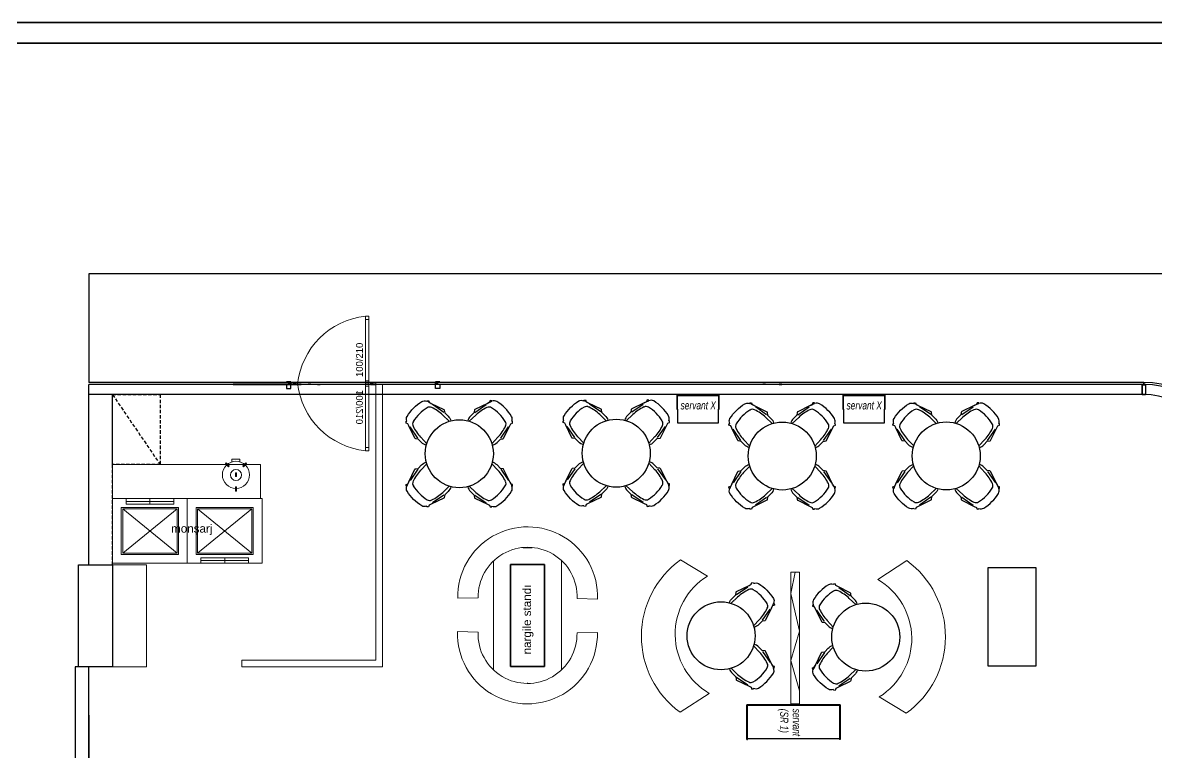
# Model space of a CAD drawing. Header units: inches. Extents: x 33469 to 138684, y -86444 to -29699.
# Drawn here: x 78575 to 80241, y -41398 to -40325 of the extents above; entities that cross this region are included whole.
import ezdxf

# ---------------------------------------------------------------- set-up
doc = ezdxf.new("R2010")
doc.units = ezdxf.units.IN
doc.header["$MEASUREMENT"] = 0
doc.linetypes.add('AC-000$0$DASHED', pattern=[7.5, 5, -2.5])
doc.linetypes.add('ACAD_ISO02W100', pattern=[15, 12, -3])
doc.layers.get('0').update_dxf_attribs({"lineweight": 9})
for name, color, linetype in [('+4.80 kotu planı_geometri$0$2-SPS-STC', 3, 'Continuous'), ('+4.80 kotu planı_geometri$0$3-OPN-GLS', 4, 'Continuous'), ('dg_tefris', 22, 'Continuous'), ('dg_yazi', 41, 'Continuous'), ('kapı pen. yazısı', 1, 'Continuous'), ('Kiriş', 3, 'Continuous'), ('sıva', 181, 'Continuous'), ('±0.00 kotu planı_geometri$0$0-LNS-SLN', 6, 'Continuous'), ('±0.00 kotu planı_geometri$0$0-LNS-VL5', 252, 'Continuous'), ('±0.00 kotu planı_geometri$0$2-SPS-IBW', 5, 'Continuous'), ('±0.00 kotu planı_geometri$0$2-SPS-RCN', 2, 'Continuous'), ('±0.00 kotu planı_geometri$0$2-SPS-STC', 3, 'Continuous'), ('±0.00 kotu planı_geometri$0$3-OPN-GLS', 4, 'Continuous')]:
    doc.layers.add(name, color=color, linetype=linetype)
for name, color, linetype, lineweight in [('-DWG_ANA', 7, 'Continuous', 50), ('2d-yazı', 255, 'Continuous', 20), ('CİHAZ', 7, 'Continuous', 15), ('duvar', 1, 'Continuous', 40), ('KAPı', 7, 'Continuous', 5), ('Layer4', 200, 'Continuous', 9), ('PAFTA', 251, 'Continuous', 35)]:
    doc.layers.add(name, color=color, linetype=linetype, lineweight=lineweight)
doc.styles.add('ATALAY', font='arial.ttf')
doc.styles.add('idea_biggg', font='swisscl.ttf', dxfattribs={"height": 12})
doc.styles.get("Standard").update_dxf_attribs({"font": 'arial.ttf'})

# ---------------------------------------------------------------- blocks, each defined once
blk = doc.blocks.new('453')
blk.add_lwpolyline([(79481.7, -39934.8), (79486.7, -39934.8), (79486.7, -39939.8), (79481.7, -39939.8)], close=True)
at = {"layer": 'duvar'}
for p, q in [((79376.7, -40034.8), (79376.7, -40032.8)), ((79491.7, -40034.8), (79491.7, -40032.8))]:
    blk.add_line(p, q, dxfattribs=at)
at = {"layer": 'KAPı'}
for p, q in [((79481.7, -40029.8), (79481.7, -39939.8)), ((79486.7, -40029.8), (79486.7, -39939.8))]:
    blk.add_line(p, q, dxfattribs=at)
for points in [[(79381.7, -40032.3), (79379.2, -40032.3), (79379.2, -40035.3), (79384.2, -40035.3), (79384.2, -40034.8)], [(79381.7, -40032.3), (79381.7, -40034.8), (79384.2, -40034.8)], [(79486.7, -40032.3), (79489.2, -40032.3), (79489.2, -40035.3), (79484.2, -40035.3), (79484.2, -40034.8)]]:
    blk.add_lwpolyline(points, dxfattribs=at)
blk.add_lwpolyline([(79486.7, -40034.8), (79481.7, -40034.8), (79481.7, -40029.8), (79486.7, -40029.8)], close=True, dxfattribs=at)
blk.add_arc((79494, -40047), 112.9, 96.2076, 173.7924, dxfattribs=at)
at = {"layer": 'sıva'}
for p, q in [((79379.2, -40032.3), (79371.7, -40032.3)), ((79379.2, -40035.3), (79371.7, -40035.3)), ((79489.2, -40032.3), (79496.7, -40032.3)), ((79489.2, -40035.3), (79496.7, -40035.3))]:
    blk.add_line(p, q, dxfattribs=at)
at = {"layer": 'kapı pen. yazısı'}
blk.add_text('100/210', height=10, rotation=90, dxfattribs=at).set_placement((79477.8, -40024.2))
blk = doc.blocks.new('333')
at = {"layer": 'CİHAZ', "color": 3, "linetype": 'ACAD_ISO02W100'}
for p, q in [((11360.4, 4166.2), (11348.7, 4166.2)), ((11348.7, 4162.3), (11348.7, 4166.2)), ((11360.4, 4166.2), (11360.4, 4162.3))]:
    blk.add_line(p, q, dxfattribs=at)
for points in [[(11344.7, 4156.5), (11343.6, 4155.3), (11339.1, 4159.8), (11340.3, 4161)], [(11364.6, 4156.5), (11365.8, 4155.3), (11370.2, 4159.8), (11369, 4161)], [(11353.8, 4146.1), (11355.3, 4146.1), (11355.3, 4141), (11353.8, 4141)], [(11355.5, 4119.5), (11353.8, 4119.5), (11353.8, 4125.9), (11355.5, 4125.9)]]:
    blk.add_lwpolyline(points, close=True, dxfattribs=at)
at = {"layer": 'CİHAZ', "color": 3, "linetype": 'Continuous'}
blk.add_circle((11354.7, 4143.2), 20, dxfattribs=at)
at = {"layer": 'CİHAZ', "color": 3}
blk.add_circle((11354.7, 4143.2), 8.16, dxfattribs=at)
blk = doc.blocks.new('100fi')
at = {"layer": 'dg_tefris'}
for p, q in [((23740.3, -7407.2), (23723.8, -7395.8)), ((23786, -7407.2), (23802.6, -7395.8)), ((23748.5, -7420.2), (23738.9, -7411.2)), ((23777.9, -7420.2), (23787.5, -7411.2)), ((23702.4, -7445.2), (23691, -7428.6)), ((23824, -7445.2), (23835.4, -7428.6)), ((23715.4, -7453.3), (23706.4, -7443.7)), ((23811, -7453.3), (23820, -7443.7)), ((23702.4, -7490.9), (23691, -7507.4)), ((23715.4, -7482.7), (23706.4, -7492.3)), ((23811, -7482.7), (23820, -7492.3)), ((23824, -7490.9), (23835.4, -7507.4)), ((23740.3, -7528.8), (23723.8, -7540.2)), ((23748.5, -7515.8), (23738.9, -7524.8)), ((23777.9, -7515.8), (23787.5, -7524.8)), ((23786, -7528.8), (23802.6, -7540.2))]:
    blk.add_line(p, q, dxfattribs=at)
for points in [[(23750.7, -7419.6, 0.153763), (23746.7, -7412.6), (23741.7, -7407.7), (23741.1, -7403.9, 0.252596), (23740.4, -7402.9), (23722, -7393.9), (23719, -7392.3), (23718, -7389.7), (23715.5, -7390), (23715.5, -7390.8, 0.066256), (23711.4, -7390.2, 0.107007), (23708.2, -7391.2, 0.117795), (23686.4, -7413, 0.107007), (23685.4, -7416.2, 0.066256), (23686, -7420.3), (23685.2, -7420.3), (23684.9, -7422.8), (23687.5, -7423.8), (23689.1, -7426.8), (23698, -7445.2, 0.252596), (23699.1, -7445.9), (23702.9, -7446.5), (23707.8, -7451.5, 0.153763), (23714.8, -7455.5)], [(23811.6, -7455.5, 0.153763), (23818.6, -7451.5), (23823.5, -7446.5), (23827.3, -7445.9, 0.252596), (23828.3, -7445.2), (23837.3, -7426.8), (23838.9, -7423.8), (23841.5, -7422.8), (23841.2, -7420.3), (23840.4, -7420.3, 0.066256), (23841, -7416.2, 0.107007), (23840, -7413, 0.117795), (23818.2, -7391.2, 0.107007), (23815, -7390.2, 0.066256), (23810.9, -7390.8), (23810.9, -7390), (23808.4, -7389.7), (23807.4, -7392.3), (23804.4, -7393.9), (23786, -7402.9, 0.252596), (23785.3, -7403.9), (23784.7, -7407.7), (23779.7, -7412.6, 0.153763), (23775.7, -7419.6)], [(23804.4, -7393.9), (23808, -7392, -0.051252), (23810.9, -7390.8)], [(23689.1, -7426.8), (23687.2, -7423.2, -0.051252), (23686, -7420.3)], [(23750.7, -7516.4, -0.153763), (23746.7, -7523.4), (23741.7, -7528.3), (23741.1, -7532.1, -0.252596), (23740.4, -7533.2), (23722, -7542.2), (23719, -7543.7), (23718, -7546.3), (23715.5, -7546), (23715.5, -7545.2, -0.066256), (23711.4, -7545.8, -0.107007), (23708.2, -7544.8, -0.117795), (23686.4, -7523, -0.107007), (23685.4, -7519.8, -0.066256), (23686, -7515.7), (23685.2, -7515.7), (23684.9, -7513.2), (23687.5, -7512.2), (23689.1, -7509.2), (23698, -7490.8, -0.252596), (23699.1, -7490.1), (23702.9, -7489.5), (23707.8, -7484.6, -0.153763), (23714.8, -7480.5)], [(23811.6, -7480.5, -0.153763), (23818.6, -7484.6), (23823.5, -7489.5), (23827.3, -7490.1, -0.252596), (23828.3, -7490.8), (23837.3, -7509.2), (23838.9, -7512.2), (23841.5, -7513.2), (23841.2, -7515.7), (23840.4, -7515.7, -0.066256), (23841, -7519.8, -0.107007), (23840, -7523, -0.117795), (23818.2, -7544.8, -0.107007), (23815, -7545.8, -0.066256), (23810.9, -7545.2), (23810.9, -7546), (23808.4, -7546.3), (23807.4, -7543.7), (23804.4, -7542.2), (23786, -7533.2, -0.252596), (23785.3, -7532.1), (23784.7, -7528.3), (23779.7, -7523.4, -0.153763), (23775.7, -7516.4)], [(23689.1, -7509.2), (23687.2, -7512.8, 0.051252), (23686, -7515.7)], [(23804.4, -7542.2), (23808, -7544, 0.051252), (23810.9, -7545.2)]]:
    blk.add_lwpolyline(points, format="xyb", dxfattribs=at)
blk.add_circle((23763.2, -7468), 50, dxfattribs=at)
for centre, radius, start, end in [((23747.4, -7452.3), 60.7, 121.3349, 148.6651), ((23719.5, -7406), 6.67, 62.2281, 122.9736), ((23691.7, -7463), 70.1, 47.6313, 63.8034), ((23834.7, -7463), 70.1, 116.1966, 132.3687), ((23806.9, -7406), 6.67, 57.0264, 117.7719), ((23778.9, -7452.3), 60.7, 31.3349, 58.6651), ((23701.2, -7424.3), 6.67, 147.0264, 207.7719), ((23758.1, -7396.5), 70.1, 206.1966, 222.3687), ((23745.5, -7414.5), 2.1, 226.7497, 233.3824), ((23768.2, -7396.5), 70.1, 317.6313, 333.8034), ((23825.2, -7424.3), 6.67, 332.2281, 32.9736), ((23816.7, -7450.3), 2.1, 136.7497, 143.3824), ((23758.1, -7539.5), 70.1, 137.6313, 153.8034), ((23709.7, -7485.7), 2.1, 316.7497, 323.3824), ((23816.7, -7485.7), 2.1, 216.6176, 223.2503), ((23768.2, -7539.5), 70.1, 26.1966, 42.3687), ((23701.2, -7511.7), 6.67, 152.2281, 212.9736), ((23825.2, -7511.7), 6.67, 327.0264, 27.7719), ((23747.4, -7483.8), 60.7, 211.3349, 238.6651), ((23691.7, -7473.1), 70.1, 296.1966, 312.3687), ((23745.5, -7521.5), 2.1, 126.6176, 133.2503), ((23834.7, -7473.1), 70.1, 227.6313, 243.8034), ((23778.9, -7483.8), 60.7, 301.3349, 328.6651), ((23719.5, -7530), 6.67, 237.0264, 297.7719), ((23806.9, -7530), 6.67, 242.2281, 302.9736)]:
    blk.add_arc(centre, radius, start, end, dxfattribs=at)

msp = doc.modelspace()

# ---------------------------------------------------------------- linework, layer by layer
at = {"layer": '+4.80 kotu planı_geometri$0$2-SPS-STC'}
for p, q in [((80220.197, -40857.432, 0), (80222.597, -40857.432, 0)), ((80220.197, -40857.823, 0), (80220.197, -40857.623, 0)), ((80225.197, -40857.632, 0), (80220.197, -40857.632, 0)), ((80220.198, -40872.423, 0), (80220.197, -40857.823, 0)), ((80220.197, -40857.823, 0), (80225.197, -40857.823, 0)), ((80222.597, -40857.432, 0), (80222.596, -40854.432, 0)), ((80222.596, -40854.432, 0), (80222.796, -40854.432, 0)), ((80222.796, -40854.432, 0), (80222.797, -40857.432, 0)), ((80222.797, -40857.432, 0), (80225.197, -40857.432, 0)), ((80225.197, -40857.623, 0), (80225.197, -40857.823, 0)), ((80225.197, -40857.823, 0), (80225.198, -40872.423, 0)), ((80225.198, -40872.423, 0), (80220.198, -40872.423, 0)), ((80220.498, -40872.123, 0), (80220.497, -40858.123, 0)), ((80220.497, -40858.123, 0), (80224.897, -40858.123, 0)), ((80224.898, -40872.123, 0), (80220.498, -40872.123, 0)), ((80224.897, -40858.123, 0), (80224.898, -40872.123, 0))]:
    msp.add_line(p, q, dxfattribs=at)
at = {"layer": '+4.80 kotu planı_geometri$0$3-OPN-GLS'}
for p, q in [((81597.667, -40694.546, 0), (78671.702, -40694.546, 0)), ((81597.667, -40694.546, 0), (78671.702, -40694.546, 0)), ((80222.596, -40854.437, 0), (78671.714, -40854.546, 0)), ((80222.597, -40857.432, 0), (78671.714, -40857.551, 0))]:
    msp.add_line(p, q, dxfattribs=at)
at = {"layer": '+4.80 kotu planı_geometri$0$3-OPN-GLS', "elevation": 0}
msp.add_lwpolyline([(78671.702, -40694.546), (78671.714, -40854.546)], dxfattribs=at)
at = {"layer": '+4.80 kotu planı_geometri$0$3-OPN-GLS'}
for radius, start, end in [(124.968, 0.040589, 89.969268), (121.968, 0.041475, 89.968392)]:
    msp.add_arc((80222.729, -40979.4, 0), radius, start, end, dxfattribs=at)
at = {"elevation": 0}
msp.add_lwpolyline([(79078.614, -40757.025), (79083.614, -40757.025), (79083.614, -40762.025), (79078.614, -40762.025)], close=True, dxfattribs=at)
at = {"layer": '2d-yazı', "linetype": 'ByBlock', "ltscale": 3}
for p, q in [((78978.614, -40854.526, 0), (78978.614, -40857.528, 0)), ((79078.614, -40854.526, 0), (79078.614, -40857.528, 0)), ((79093.614, -40854.525, 0), (79093.614, -40857.525, 0)), ((78726.669, -41029.282, 0), (78796.669, -41029.282, 0)), ((78761.669, -41025.282, 0), (78761.669, -41033.282, 0)), ((78836.669, -41116.282, 0), (78906.669, -41116.282, 0)), ((78871.669, -41112.282, 0), (78871.669, -41120.282, 0)), ((78897.013, -41272.769, 0), (78897.013, -41262.769, 0))]:
    msp.add_line(p, q, dxfattribs=at)
at = {"layer": '2d-yazı', "color": 1, "linetype": 'ByBlock', "ltscale": 3}
for p, q in [((79093.614, -40857.525, 0), (79093.614, -41262.769, 0)), ((79103.614, -41272.769, 0), (79103.614, -40857.518, 0)), ((78897.013, -41262.769, 0), (79093.614, -41262.769, 0)), ((79103.614, -41272.769, 0), (78897.013, -41272.769, 0)), ((79103.614, -41262.769, 0), (79103.614, -41272.769, 0))]:
    msp.add_line(p, q, dxfattribs=at)
at = {"layer": '2d-yazı', "color": 6, "linetype": 'ByBlock', "ltscale": 3}
msp.add_line((80033.807, -40872.261, 0), (79939.201, -40872.261, 0), dxfattribs=at)
at = {"layer": '2d-yazı', "ltscale": 3}
for p, q in [((78721.669, -41040.282, 0), (78801.669, -41105.282, 0)), ((78721.669, -41105.282, 0), (78801.669, -41040.282, 0)), ((78831.669, -41040.282, 0), (78911.669, -41105.282, 0)), ((78831.669, -41105.282, 0), (78911.669, -41040.282, 0))]:
    msp.add_line(p, q, dxfattribs=at)
at = {"layer": '2d-yazı', "color": 6, "linetype": 'ByBlock', "ltscale": 3, "elevation": 0}
for points in [[(78706.669, -41025.282), (78924.426, -41025.282), (78924.426, -40975.282), (78706.669, -40975.282)], [(78706.669, -41122.769), (78706.669, -41272.769), (78756.669, -41272.769), (78756.669, -41122.769)]]:
    msp.add_lwpolyline(points, close=True, dxfattribs=at)
at = {"layer": '2d-yazı', "color": 192, "ltscale": 3, "elevation": 0}
for points in [[(78706.669, -41120.282), (78816.669, -41120.282), (78816.669, -41025.282), (78706.669, -41025.282)], [(78816.669, -41120.282), (78926.669, -41120.282), (78926.669, -41025.282), (78816.669, -41025.282)]]:
    msp.add_lwpolyline(points, close=True, dxfattribs=at)
at = {"layer": '2d-yazı', "ltscale": 3, "elevation": 0}
for points in [[(78719.669, -41107.282), (78803.669, -41107.282), (78803.669, -41038.282), (78719.669, -41038.282)], [(78721.669, -41105.282), (78801.669, -41105.282), (78801.669, -41040.282), (78721.669, -41040.282)], [(78829.669, -41107.282), (78913.669, -41107.282), (78913.669, -41038.282), (78829.669, -41038.282)], [(78831.669, -41105.282), (78911.669, -41105.282), (78911.669, -41040.282), (78831.669, -41040.282)]]:
    msp.add_lwpolyline(points, close=True, dxfattribs=at)
at = {"layer": '2d-yazı', "linetype": 'ByBlock', "ltscale": 3, "elevation": 0}
for points in [[(78726.669, -41033.282), (78796.669, -41033.282), (78796.669, -41025.282), (78726.669, -41025.282)], [(78836.669, -41120.282), (78906.669, -41120.282), (78906.669, -41112.282), (78836.669, -41112.282)]]:
    msp.add_lwpolyline(points, close=True, dxfattribs=at)
at = {"layer": 'dg_tefris'}
for p, q in [((79536.407, -40872.604), (79536.407, -40893.604)), ((79598.407, -40872.604), (79536.407, -40872.604)), ((79536.407, -40872.604), (79536.407, -40893.604)), ((79598.407, -40872.604), (79536.407, -40872.604)), ((79537.407, -40893.604), (79537.407, -40873.604)), ((79537.407, -40873.604), (79597.407, -40873.604)), ((79537.407, -40893.604), (79537.407, -40873.604)), ((79537.407, -40873.604), (79597.407, -40873.604)), ((79597.407, -40873.604), (79597.407, -40893.604)), ((79597.407, -40873.604), (79597.407, -40893.604)), ((79598.407, -40893.604), (79598.407, -40872.604)), ((79598.407, -40893.604), (79598.407, -40872.604)), ((79780.34, -40872.631), (79780.34, -40893.631)), ((79842.34, -40872.631), (79780.34, -40872.631)), ((79780.34, -40872.631), (79780.34, -40893.631)), ((79842.34, -40872.631), (79780.34, -40872.631)), ((79781.34, -40893.631), (79781.34, -40873.631)), ((79781.34, -40873.631), (79841.34, -40873.631)), ((79781.34, -40893.631), (79781.34, -40873.631)), ((79781.34, -40873.631), (79841.34, -40873.631)), ((79841.34, -40873.631), (79841.34, -40893.631)), ((79841.34, -40873.631), (79841.34, -40893.631)), ((79842.34, -40893.631), (79842.34, -40872.631)), ((79842.34, -40893.631), (79842.34, -40872.631)), ((79536.407, -40893.604), (79537.407, -40893.604)), ((79536.407, -40893.604), (79537.407, -40893.604)), ((79537.407, -40893.604), (79537.407, -40913.604)), ((79537.407, -40893.604), (79537.407, -40913.604)), ((79597.407, -40893.604), (79598.407, -40893.604)), ((79597.407, -40913.604), (79597.407, -40893.604)), ((79597.407, -40893.604), (79598.407, -40893.604)), ((79597.407, -40913.604), (79597.407, -40893.604)), ((79780.34, -40893.631), (79781.34, -40893.631)), ((79780.34, -40893.631), (79781.34, -40893.631)), ((79781.34, -40893.631), (79781.34, -40913.631)), ((79781.34, -40893.631), (79781.34, -40913.631)), ((79841.34, -40893.631), (79842.34, -40893.631)), ((79841.34, -40913.631), (79841.34, -40893.631)), ((79841.34, -40893.631), (79842.34, -40893.631)), ((79841.34, -40913.631), (79841.34, -40893.631)), ((79537.407, -40913.604), (79597.407, -40913.604)), ((79537.407, -40913.604), (79597.407, -40913.604)), ((79781.34, -40913.631), (79841.34, -40913.631)), ((79781.34, -40913.631), (79841.34, -40913.631)), ((79341.705, -41122.09, 0), (79291.705, -41122.107, 0)), ((79291.705, -41122.107, 0), (79291.716, -41272.095, 0)), ((79291.716, -41122.107, 0), (79291.716, -41272.094, 0)), ((79341.718, -41272.093, 0), (79341.718, -41122.107, 0)), ((79993.974, -41126.431, 0), (80063.986, -41126.431, 0)), ((79993.974, -41271.442, 0), (79993.974, -41126.431, 0)), ((79624.103, -41166.21, 0), (79640.665, -41154.827, 0)), ((79791.121, -41168.07, 0), (79774.559, -41156.687, 0)), ((79615.94, -41179.242, 0), (79625.548, -41170.218, 0)), ((79799.285, -41181.101, 0), (79789.676, -41172.078, 0)), ((79662.075, -41204.182, 0), (79673.459, -41187.62, 0)), ((79753.149, -41206.042, 0), (79741.766, -41189.48, 0)), ((79649.044, -41212.346, 0), (79658.067, -41202.737, 0)), ((79766.181, -41214.206, 0), (79757.157, -41204.597, 0)), ((79649.044, -41241.725, 0), (79658.067, -41251.333, 0)), ((79662.075, -41249.888, 0), (79673.459, -41266.45, 0)), ((79753.149, -41251.748, 0), (79741.766, -41268.31, 0)), ((79766.181, -41243.584, 0), (79757.157, -41253.193, 0)), ((79615.94, -41274.829, 0), (79625.548, -41283.852, 0)), ((79624.103, -41287.86, 0), (79640.665, -41299.244, 0)), ((79791.121, -41289.72, 0), (79774.559, -41301.104, 0)), ((79799.285, -41276.689, 0), (79789.676, -41285.712, 0)), ((79776.135, -41328.453, 0), (79639.135, -41328.453, 0)), ((79639.135, -41379.453, 0), (79639.135, -41328.453, 0)), ((79776.135, -41328.453, 0), (79639.135, -41328.453, 0)), ((79639.135, -41379.453, 0), (79639.135, -41328.453, 0)), ((79775.135, -41329.453, 0), (79640.135, -41329.453, 0)), ((79640.135, -41379.453, 0), (79640.135, -41329.453, 0)), ((79775.135, -41329.453, 0), (79640.135, -41329.453, 0)), ((79640.135, -41379.453, 0), (79640.135, -41329.453, 0)), ((79775.135, -41329.453, 0), (79775.135, -41379.453, 0)), ((79775.135, -41329.453, 0), (79775.135, -41379.453, 0)), ((79776.135, -41328.453, 0), (79776.135, -41379.453, 0)), ((79639.135, -41379.453, 0), (79640.135, -41379.453, 0)), ((79639.135, -41379.453, 0), (79640.135, -41379.453, 0)), ((79775.135, -41378.453, 0), (79640.135, -41378.453, 0)), ((79775.135, -41378.453, 0), (79640.135, -41378.453, 0)), ((79776.135, -41379.453, 0), (79775.135, -41379.453, 0)), ((79776.135, -41379.453, 0), (79775.135, -41379.453, 0))]:
    msp.add_line(p, q, dxfattribs=at)
at = {"layer": 'dg_tefris', "elevation": 0}
for points in [[(79310.391, -41097.107), (79323.577, -41097.107)], [(80063.986, -41126.431), (80063.986, -41271.442), (79993.974, -41271.442), (79993.974, -41126.431)], [(79317.05, -41297.094), (79316.384, -41297.094)]]:
    msp.add_lwpolyline(points, dxfattribs=at)
msp.add_lwpolyline([(79291.705, -41122.107), (79341.718, -41122.107), (79341.718, -41272.094), (79291.705, -41272.094)], close=True, dxfattribs=at)
for points in [[(79613.718, -41178.615, -0.15376319), (79617.791, -41171.644), (79622.717, -41166.718), (79623.377, -41162.948, -0.25259634), (79624.05, -41161.877), (79642.465, -41152.897), (79645.481, -41151.317), (79646.482, -41148.71), (79648.955, -41149.064), (79648.981, -41149.826, -0.06625631), (79653.019, -41149.209, -0.1070067), (79656.275, -41150.239, -0.11779488), (79678.046, -41172.01, -0.1070067), (79679.077, -41175.267, -0.06625631), (79678.46, -41179.304), (79679.221, -41179.33), (79679.576, -41181.804), (79676.969, -41182.804), (79675.389, -41185.82), (79666.408, -41204.235, -0.25259634), (79665.337, -41204.908), (79661.568, -41205.568), (79656.641, -41210.495, -0.15376319), (79649.671, -41214.567)], [(79801.506, -41180.474, 0.15376319), (79797.434, -41173.504), (79792.507, -41168.578), (79791.847, -41164.808, 0.25259634), (79791.174, -41163.737), (79772.759, -41154.757), (79769.743, -41153.176), (79768.742, -41150.569), (79766.269, -41150.924), (79766.243, -41151.686, 0.06625631), (79762.206, -41151.068, 0.1070067), (79758.949, -41152.099, 0.11779488), (79737.178, -41173.87, 0.1070067), (79736.148, -41177.127, 0.06625631), (79736.765, -41181.164), (79736.003, -41181.19), (79735.649, -41183.663), (79738.256, -41184.664), (79739.836, -41187.68), (79748.816, -41206.095, 0.25259634), (79749.887, -41206.768), (79753.657, -41207.428), (79758.583, -41212.354, 0.15376319), (79765.554, -41216.427)], [(79675.389, -41185.82), (79677.267, -41182.236, 0.05125176), (79678.46, -41179.304)], [(79739.836, -41187.68), (79737.958, -41184.095, -0.05125176), (79736.765, -41181.164)], [(79613.718, -41275.456, 0.15376319), (79617.791, -41282.426), (79622.717, -41287.353), (79623.377, -41291.122, 0.25259634), (79624.05, -41292.193), (79642.465, -41301.174), (79645.481, -41302.754), (79646.482, -41305.361), (79648.955, -41305.006), (79648.981, -41304.245, 0.06625631), (79653.019, -41304.862, 0.1070067), (79656.275, -41303.831, 0.11779488), (79678.046, -41282.06, 0.1070067), (79679.077, -41278.804, 0.06625631), (79678.46, -41274.766), (79679.221, -41274.74), (79679.576, -41272.267), (79676.969, -41271.266), (79675.389, -41268.25), (79666.408, -41249.835, 0.25259634), (79665.337, -41249.163), (79661.568, -41248.502), (79656.641, -41243.576, 0.15376319), (79649.671, -41239.503)], [(79801.506, -41277.316, -0.15376319), (79797.434, -41284.286), (79792.507, -41289.212), (79791.847, -41292.982, -0.25259634), (79791.174, -41294.053), (79772.759, -41303.033), (79769.743, -41304.614), (79768.742, -41307.221), (79766.269, -41306.866), (79766.243, -41306.104, -0.06625631), (79762.206, -41306.722, -0.1070067), (79758.949, -41305.691, -0.11779488), (79737.178, -41283.92, -0.1070067), (79736.148, -41280.664, -0.06625631), (79736.765, -41276.626), (79736.003, -41276.6), (79735.649, -41274.127), (79738.256, -41273.126), (79739.836, -41270.11), (79748.816, -41251.695, -0.25259634), (79749.887, -41251.022), (79753.657, -41250.362), (79758.583, -41245.436, -0.15376319), (79765.554, -41241.363)], [(79675.389, -41268.25), (79677.267, -41271.835, -0.05125176), (79678.46, -41274.766)], [(79739.836, -41270.11), (79737.958, -41273.695, 0.05125176), (79736.765, -41276.626)]]:
    msp.add_lwpolyline(points, format="xyb", dxfattribs=at)
at = {"layer": 'dg_tefris'}
for centre in [(79601.25, -41227.035, 0), (79813.974, -41228.895, 0)]:
    msp.add_circle(centre, 50, dxfattribs=at)
for centre, radius, start, end in [((79672.774, -41221.994, 0), 70.079, 116.196566, 132.368665), ((79644.946, -41165.016, 0), 6.67, 57.026437, 117.771921), ((79616.995, -41211.291, 0), 60.729, 31.334896, 58.665104), ((79798.23, -41213.15, 0), 60.729, 121.334896, 148.665104), ((79770.279, -41166.875, 0), 6.67, 62.228079, 122.973563), ((79742.45, -41223.854, 0), 70.079, 47.631335, 63.803434), ((79618.919, -41173.56, 0), 2.103, 306.617619, 313.250305), ((79606.291, -41155.511, 0), 70.079, 317.631335, 333.803434), ((79663.27, -41183.34, 0), 6.67, 332.228079, 32.973563), ((79751.954, -41185.199, 0), 6.67, 147.026437, 207.771921), ((79808.933, -41157.371, 0), 70.079, 206.196566, 222.368665), ((79796.306, -41175.419, 0), 2.103, 226.749695, 233.382381), ((79654.726, -41209.367, 0), 2.103, 136.749695, 143.382381), ((79606.291, -41298.559, 0), 70.079, 26.196566, 42.368665), ((79808.933, -41300.419, 0), 70.079, 137.631335, 153.803434), ((79760.498, -41246.563, 0), 2.103, 316.749695, 323.382381), ((79616.995, -41242.78, 0), 60.729, 301.334896, 328.665104), ((79663.27, -41270.731, 0), 6.67, 327.026437, 27.771921), ((79751.954, -41272.591, 0), 6.67, 152.228079, 212.973563), ((79618.919, -41280.511, 0), 2.103, 46.749695, 53.382381), ((79672.774, -41232.076, 0), 70.079, 227.631335, 243.803434), ((79798.23, -41244.64, 0), 60.729, 211.334896, 238.665104), ((79742.45, -41233.936, 0), 70.079, 296.196566, 312.368665), ((79796.306, -41282.371, 0), 2.103, 126.617619, 133.250305), ((79644.946, -41289.055, 0), 6.67, 242.228079, 302.973563), ((79770.279, -41290.915, 0), 6.67, 237.026437, 297.771921)]:
    msp.add_arc(centre, radius, start, end, dxfattribs=at)
at = {"layer": 'duvar'}
for p, q in [((78973.614, -40857.025, 0), (78973.614, -40855.025, 0)), ((79088.614, -40857.025, 0), (79088.614, -40855.025, 0))]:
    msp.add_line(p, q, dxfattribs=at)
at = {"layer": 'KAPı'}
for p, q in [((79078.614, -40852.025, 0), (79078.614, -40762.025, 0)), ((79083.614, -40852.025, 0), (79083.614, -40762.025, 0))]:
    msp.add_line(p, q, dxfattribs=at)
at = {"layer": 'KAPı', "elevation": 0}
for points in [[(78978.614, -40854.525), (78976.114, -40854.525), (78976.114, -40857.525), (78981.114, -40857.525), (78981.114, -40857.025)], [(78978.614, -40854.525), (78978.614, -40857.025), (78981.114, -40857.025)], [(79083.614, -40854.525), (79086.114, -40854.525), (79086.114, -40857.525), (79081.114, -40857.525), (79081.114, -40857.025)]]:
    msp.add_lwpolyline(points, dxfattribs=at)
msp.add_lwpolyline([(79083.614, -40857.025), (79078.614, -40857.025), (79078.614, -40852.025), (79083.614, -40852.025)], close=True, dxfattribs=at)
at = {"layer": 'KAPı'}
msp.add_arc((79090.818, -40869.23, 0), 112.866, 96.207551, 173.792449, dxfattribs=at)
at = {"layer": 'Kiriş', "color": 254, "linetype": 'AC-000$0$DASHED'}
for p, q in [((78706.669, -41122.769, 0), (78706.669, -40872.317, 0)), ((78706.669, -40872.317, 0), (78776.855, -40975.282, 0))]:
    msp.add_line(p, q, dxfattribs=at)
at = {"layer": 'Kiriş', "color": 254, "linetype": 'AC-000$0$DASHED', "elevation": 0}
msp.add_lwpolyline([(78706.669, -40872.317), (78776.855, -40872.317), (78776.855, -40975.282), (78706.669, -40975.282)], close=True, dxfattribs=at)
at = {"layer": 'Layer4', "linetype": 'ByBlock', "ltscale": 3}
for p, q in [((79554.201, -40872.196, 0), (80055.955, -40872.196, 0)), ((80063.958, -40872.194, 0), (80063.958, -40872.143, 0)), ((79541.775, -41115.082, -0.001), (79581.418, -41139.165, 0)), ((79874.184, -41116.378, -0.001), (79831.411, -41144.282, 0)), ((79710.006, -41133.294, 0), (79703.62, -41165.018, 0)), ((79244.204, -41171.179, 0), (79214.211, -41171.827, 0)), ((79341.718, -41173.07, 0), (79341.706, -41173.07, 0)), ((79389.739, -41172.059, 0), (79419.722, -41173.07, 0)), ((79703.62, -41165.018, 0), (79716.392, -41219.987, 0)), ((79243.961, -41221.843, 0), (79213.978, -41220.832, 0)), ((79389.497, -41222.724, 0), (79419.49, -41222.075, 0)), ((79716.392, -41219.987, 0), (79703.62, -41263.479, 0)), ((79341.718, -41272.093, 0), (79341.705, -41272.094, 0)), ((79703.62, -41263.479, 0), (79716.392, -41308.179, 0)), ((79541.04, -41339.552, -0.001), (79583.813, -41311.648, 0)), ((79873.449, -41340.848, -0.001), (79833.806, -41316.765, 0))]:
    msp.add_line(p, q, dxfattribs=at)
at = {"layer": 'Layer4', "linetype": 'ByBlock', "ltscale": 3, "elevation": 0}
for points in [[(79323.379, -41097.09), (79310.588, -41097.09)], [(79266.716, -41116.95), (79266.716, -41277.206)], [(79366.705, -41277.218), (79366.705, -41116.434)], [(79316.384, -41297.094), (79317.05, -41297.094)]]:
    msp.add_lwpolyline(points, dxfattribs=at)
for points in [[(79291.716, -41272.094), (79341.705, -41272.094), (79341.705, -41122.09), (79291.716, -41122.09)], [(79703.62, -41133.294), (79716.392, -41133.294), (79716.392, -41327.187), (79703.62, -41327.187)], [(79993.974, -41126.431), (80063.986, -41126.431), (80063.986, -41271.442), (79993.974, -41271.442)]]:
    msp.add_lwpolyline(points, close=True, dxfattribs=at)
at = {"layer": 'Layer4', "linetype": 'ByBlock', "ltscale": 3}
for centre, radius, start, end in [((79316.984, -41169.605, 0), 102.797, 358.068243, 181.238561), ((79316.984, -41169.605, 0), 72.797, 358.068243, 181.238561), ((79622.787, -41227.584, -0.001), 138.634, 125.757451, 233.86728), ((79792.437, -41228.346, -0.001), 138.634, 305.757451, 53.86728), ((79634.225, -41224.69, 0), 100.514, 121.69307, 239.898159), ((79780.999, -41231.24, 0), 100.514, 301.69307, 59.898159), ((79316.717, -41224.297, 0), 102.797, 178.068243, 1.238561), ((79316.717, -41224.297, 0), 72.797, 178.068243, 1.238561)]:
    msp.add_arc(centre, radius, start, end, dxfattribs=at)
at = {"layer": 'PAFTA', "color": 3}
for points in [[(76391.255, -44261.835), (82254.845, -44261.835), (82254.845, -40325.355), (76391.255, -40325.355)], [(76421.255, -44231.835), (82224.845, -44231.835), (82224.845, -40355.355), (76421.255, -40355.355)]]:
    msp.add_lwpolyline(points, close=True, dxfattribs=at)
at = {"layer": 'sıva'}
for p, q in [((78976.114, -40854.525, 0), (78968.614, -40854.525, 0)), ((78976.114, -40857.525, 0), (78968.614, -40857.525, 0)), ((79086.114, -40854.525, 0), (79093.614, -40854.525, 0)), ((79086.114, -40857.525, 0), (79093.614, -40857.525, 0))]:
    msp.add_line(p, q, dxfattribs=at)
at = {"layer": '±0.00 kotu planı_geometri$0$0-LNS-SLN', "ltscale": 100}
msp.add_line((78671.757, -41343.565, 0), (78671.787, -41683.564, 0), dxfattribs=at)
at = {"layer": '±0.00 kotu planı_geometri$0$0-LNS-VL5'}
msp.add_line((80222.698, -40872.123, 0), (78671.715, -40872.322, 0), dxfattribs=at)
msp.add_arc((80221.829, -40980.301, 0), 108.181, 0.46983, 89.540096, dxfattribs=at)
at = {"layer": '±0.00 kotu planı_geometri$0$2-SPS-IBW', "color": 1}
for p, q in [((78671.734, -41122.768, 0), (78671.714, -40857.566, 0)), ((78651.693, -41272.771, 0), (78651.803, -41923.566, 0)), ((78671.803, -41923.564, 0), (78671.693, -41272.769, 0))]:
    msp.add_line(p, q, dxfattribs=at)
at = {"layer": '±0.00 kotu planı_geometri$0$2-SPS-IBW'}
msp.add_line((78671.693, -41272.769, 0), (78651.693, -41272.771, 0), dxfattribs=at)
at = {"layer": '±0.00 kotu planı_geometri$0$2-SPS-RCN', "color": 1}
for p, q in [((78656.616, -41122.767, 0), (78706.669, -41122.769, 0)), ((78656.669, -41272.769, 0), (78656.616, -41122.767, 0)), ((78706.669, -41122.769, 0), (78706.669, -41272.769, 0)), ((79341.705, -41122.09, 0), (79291.705, -41122.107, 0)), ((79291.705, -41122.107, 0), (79291.716, -41272.095, 0)), ((79341.718, -41272.094, 0), (79341.705, -41122.09, 0)), ((79341.718, -41272.094, 0), (79341.705, -41122.09, 0)), ((78706.669, -41272.769, 0), (78656.669, -41272.769, 0)), ((79291.716, -41272.095, 0), (79341.718, -41272.094, 0)), ((79291.716, -41272.095, 0), (79341.718, -41272.094, 0))]:
    msp.add_line(p, q, dxfattribs=at)
at = {"layer": '±0.00 kotu planı_geometri$0$2-SPS-STC', "extrusion": (1.91895e-08, 5.41138e-08, 1)}
for p, q in [((78881.194, -40857.532, 0), (78878.194, -40857.533, 0)), ((78962.614, -40857.527, 0), (78962.614, -40863.527, 0)), ((78968.614, -40854.526, 0), (78965.614, -40854.526, 0)), ((78965.614, -40854.526, 0), (78965.614, -40857.526, 0)), ((78968.614, -40857.526, 0), (78965.614, -40857.526, 0)), ((78968.614, -40863.526, 0), (78968.614, -40854.526, 0)), ((79087.194, -40857.518, 0), (79090.194, -40857.518, 0)), ((79181.614, -40854.511, 0), (79184.614, -40854.511, 0)), ((79181.614, -40863.512, 0), (79181.614, -40854.512, 0)), ((79184.614, -40857.511, 0), (79181.614, -40857.512, 0)), ((79184.614, -40854.512, 0), (79184.614, -40857.512, 0)), ((79187.614, -40857.512, 0), (79187.614, -40863.512, 0)), ((78962.614, -40863.527, 0), (78968.614, -40863.526, 0)), ((79187.614, -40863.512, 0), (79181.614, -40863.512, 0))]:
    msp.add_line(p, q, dxfattribs=at)
at = {"layer": '±0.00 kotu planı_geometri$0$2-SPS-STC', "color": 6, "extrusion": (1.91895e-08, 5.41138e-08, 1)}
for p, q in [((78968.613, -40853.526, 0), (78962.613, -40853.527, 0)), ((78962.613, -40853.527, 0), (78962.614, -40854.527, 0)), ((78968.614, -40854.526, 0), (78968.613, -40853.526, 0)), ((79187.614, -40853.511, 0), (79181.614, -40853.511, 0)), ((79181.614, -40853.511, 0), (79181.614, -40854.511, 0)), ((79187.614, -40854.511, 0), (79187.614, -40853.511, 0))]:
    msp.add_line(p, q, dxfattribs=at)
at = {"layer": '±0.00 kotu planı_geometri$0$2-SPS-STC', "color": 8, "extrusion": (1.91895e-08, 5.41138e-08, 1)}
for p, q in [((78968.614, -40857.526, 0), (78965.614, -40854.526, 0)), ((78965.614, -40857.526, 0), (78968.614, -40854.526, 0)), ((79184.614, -40857.512, 0), (79181.614, -40854.512, 0)), ((79181.614, -40857.512, 0), (79184.614, -40854.512, 0))]:
    msp.add_line(p, q, dxfattribs=at)
at = {"layer": '±0.00 kotu planı_geometri$0$3-OPN-GLS', "extrusion": (1.91895e-08, 5.41138e-08, 1)}
for p, q in [((78881.194, -40854.532, 0), (78878.194, -40854.533, 0)), ((78881.194, -40857.532, 0), (78878.194, -40857.533, 0)), ((78884.194, -40854.532, 0), (78984.194, -40854.525, 0)), ((78884.194, -40857.532, 0), (78984.194, -40857.525, 0)), ((78968.614, -40854.526, 0), (78968.614, -40857.526, 0)), ((78968.614, -40854.526, 0), (78968.614, -40857.526, 0)), ((79084.194, -40854.518, 0), (78984.194, -40854.525, 0)), ((79084.194, -40857.518, 0), (78984.194, -40857.525, 0)), ((79087.194, -40854.518, 0), (79090.194, -40854.518, 0)), ((79087.194, -40857.518, 0), (79090.194, -40857.518, 0)), ((79181.614, -40854.512, 0), (79181.614, -40857.512, 0))]:
    msp.add_line(p, q, dxfattribs=at)
at = {"layer": '±0.00 kotu planı_geometri$0$3-OPN-GLS', "color": 1, "extrusion": (1.91895e-08, 5.41138e-08, 1)}
for p, q in [((78970.194, -40854.526, 0), (78974.194, -40854.526, 0)), ((78994.194, -40854.524, 0), (78998.194, -40854.524, 0)), ((79007.973, -40857.523, 0), (79011.973, -40857.523, 0)), ((79662.759, -40854.469, 0), (79666.759, -40854.468, 0)), ((79686.759, -40854.467, 0), (79690.759, -40854.467, 0)), ((79686.759, -40857.331, 0), (79690.759, -40857.331, 0))]:
    msp.add_line(p, q, dxfattribs=at)

# ---------------------------------------------------------------- block references
at = {"layer": '-DWG_ANA', "color": 0}
msp.add_blockref('333', (67533.529, -45133.639, 0), dxfattribs=at)
at = {"layer": '2d-yazı', "linetype": 'ByBlock', "xscale": -1, "rotation": 180}
msp.add_blockref('453', (-403.133, -80889.799, 0), dxfattribs=at)
at = {"layer": 'dg_tefris', "rotation": 269.999999999955}
for p in [(86684.495, -17196.109, 0), (86915.191, -17195.275, 0), (87159.099, -17199.442, 0), (87400.237, -17199.331)]:
    msp.add_blockref('100fi', p, dxfattribs=at)

# ---------------------------------------------------------------- texts
at = {"color": 0, "style": 'ATALAY'}
msp.add_text('monşarj', height=12.2326, dxfattribs=at).set_placement((78792.813, -41075.309, 0))
msp.add_text('nargile standı', height=12.23258, rotation=90, dxfattribs=at).set_placement((79321.852, -41254.333, -0.186))
at = {"layer": 'dg_yazi', "char_height": 12, "width": 124.91336, "attachment_point": 1, "style": 'idea_biggg'}
for s, insert in [('{\\fSwis721 LtCn BT|b0|i1|c0|p34;servant X}', (79541.699, -40882.131)), ('{\\fSwis721 LtCn BT|b0|i1|c0|p34;servant}', (79541.699, -40882.131)), ('{\\fSwis721 LtCn BT|b0|i1|c0|p34;servant X}', (79785.631, -40882.159)), ('{\\fSwis721 LtCn BT|b0|i1|c0|p34;servant}', (79785.631, -40882.159))]:
    msp.add_mtext(s, dxfattribs=dict(at, insert=insert))
at = {"layer": 'dg_yazi', "char_height": 12, "width": 124.91336, "attachment_point": 1, "rotation": 270, "style": 'idea_biggg'}
for s, insert in [('{\\fSwis721 LtCn BT|b0|i1|c0|p34;(SR 1)}', (79700.148, -41334.262, 0)), ('{\\fSwis721 LtCn BT|b0|i1|c0|p34;servant}', (79718.58, -41334.262, 0)), ('{\\fSwis721 LtCn BT|b0|i1|c0|p34;servant}', (79718.58, -41334.262, 0))]:
    msp.add_mtext(s, dxfattribs=dict(at, insert=insert))
at = {"layer": 'kapı pen. yazısı'}
msp.add_text('100/210', height=10, rotation=90, dxfattribs=at).set_placement((79074.671, -40846.467, 0))

doc.saveas('drawing.dxf')
